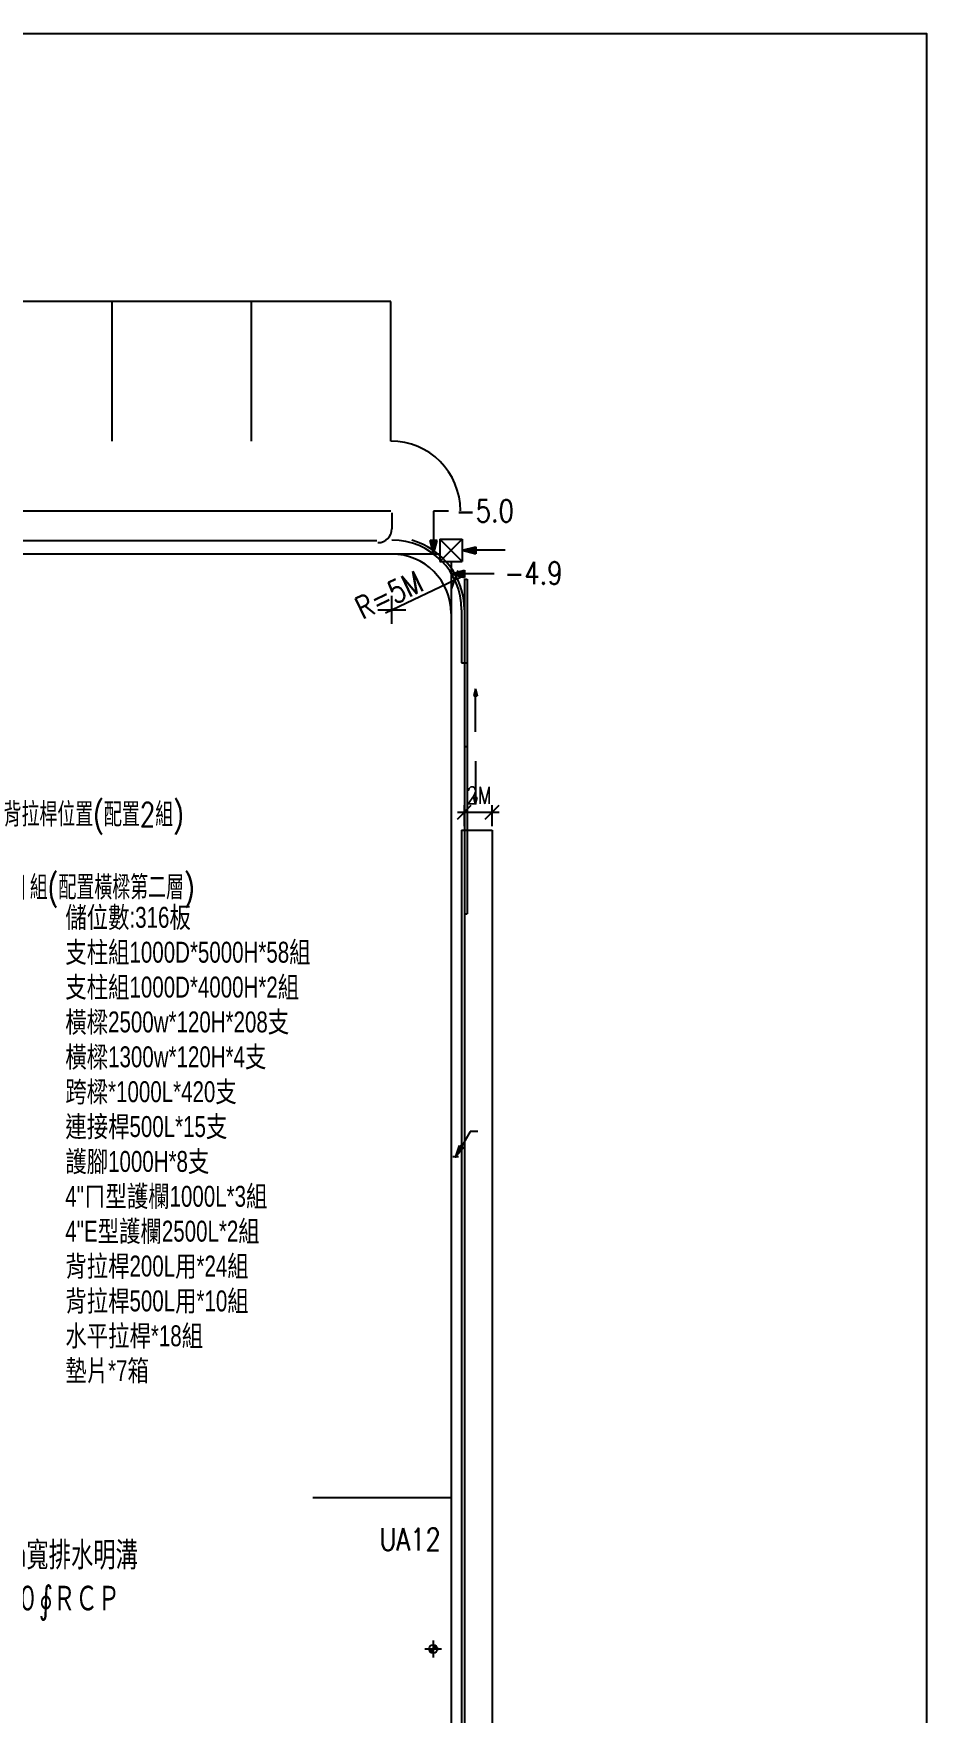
# Model space of a CAD drawing. Extents: x -40736 to 367926, y -65544 to 37405.
# Drawn here: x 361520 to 367926, y -38649 to -26611 of the extents above; entities that cross this region are included whole.
import ezdxf
from ezdxf.enums import TextEntityAlignment as Align

# ---------------------------------------------------------------- set-up
doc = ezdxf.new("R2010")
doc.units = 0
doc.header["$LTSCALE"] = 600
doc.header["$MEASUREMENT"] = 0
doc.layers.get('0').update_dxf_attribs({"linetype": 'CONTINUOUS'})
doc.layers.get('DEFPOINTS').update_dxf_attribs({"linetype": 'CONTINUOUS'})
doc.layers.add('底圖', color=253, linetype='CONTINUOUS')
doc.styles.get("Standard").update_dxf_attribs({"font": 'txt.shx', "width": 0.75, "bigfont": 'chineset.shx'})
doc.styles.add('SUNG', font='txt.shx', dxfattribs={"width": 0.8, "bigfont": 'chineset.shx'})
doc.dimstyles.new('SLASH', dxfattribs={"dimtxt": 160, "dimasz": 0, "dimexe": 50, "dimexo": 0, "dimgap": 0, "dimtad": 1, "dimdec": 0, "dimzin": 0, "dimdsep": 46, "dimtxsty": 'SUNG', "dimblk": 'DOT', "dimtsz": 50, "dimcen": 50, "dimdle": 50, "dimclrd": 256, "dimclre": 256, "dimclrt": 4, "dimadec": 0, "dimazin": 0, "dimtfac": 1, "dimtdec": 0, "dimtmove": 2, "dimatfit": 3, "dimldrblk": 'DOT', "dimfxl": 0, "dimtolj": 1, "dimtzin": 0, "dimarcsym": 0})

# ---------------------------------------------------------------- blocks, each defined once
blk = doc.blocks.new('DOT')
at = {"color": 0}
blk.add_line((-1, 0), (1, 0), dxfattribs=at)
at = {"color": 0, "const_width": 0.5}
blk.add_lwpolyline([(-0.25, 0, 1), (0.25, 0, 1)], format="xyb", close=True, dxfattribs=at)
blk = doc.blocks.new('*D594')
at = {"layer": 'DEFPOINTS', "color": 0}
for p in [(364811, -32193), (364611, -32294), (364811, -32294)]:
    blk.add_point(p, dxfattribs=at)
at = {"layer": '底圖', "lineweight": -2}
for p, q in [((364561, -32243), (364661, -32143)), ((364561, -32193), (364861, -32193)), ((364611, -32294), (364611, -32143)), ((364761, -32243), (364861, -32143)), ((364811, -32294), (364811, -32143))]:
    blk.add_line(p, q, dxfattribs=at)
at = {"layer": '底圖', "color": 4, "insert": (364716, -32073), "char_height": 120, "attachment_point": 5, "style": 'SUNG'}
blk.add_mtext('\\A1;2M', dxfattribs=at)
blk = doc.blocks.new('*D597')
at = {"layer": 'DEFPOINTS', "color": 0}
for p in [(364542, -30528), (364091, -30743)]:
    blk.add_point(p, dxfattribs=at)
at = {"layer": '底圖', "lineweight": -2}
for p, q in [((364046, -30765), (364588, -30506)), ((364519, -30594), (364566, -30461))]:
    blk.add_line(p, q, dxfattribs=at)
at = {"layer": '底圖', "color": 4, "insert": (364070, -30635), "char_height": 160, "attachment_point": 5, "rotation": 25.5362, "style": 'SUNG'}
blk.add_mtext('\\A1;R=5M', dxfattribs=at)

msp = doc.modelspace()

# ---------------------------------------------------------------- linework, layer by layer
msp.add_lwpolyline([(324704.44569, -26610.60172), (367926.3973, -26610.60172), (367926.3973, -65543.50649), (324704.44569, -65543.50649)], close=True)
at = {"layer": '底圖', "color": 253}
for p, q in [((364083.13462, -28532.4298), (361083.13462, -28532.4298)), ((362083.13462, -29532.4298), (362083.13462, -28532.4298)), ((363083.13462, -29532.4298), (363083.13462, -28532.4298)), ((364083.13462, -29532.4298), (364083.13462, -28532.4298)), ((361083.13462, -30032.4298), (364083.13462, -30032.4298)), ((364091.29137, -30047.89984), (364091.29137, -30160.89984)), ((364497.43504, -30035.1337), (364390.71506, -30035.1337)), ((364390.71506, -30035.1337), (364390.71506, -30343.32065)), ((361183.13462, -30245.4298), (363983.13462, -30245.4298)), ((364390.71506, -30343.32065), (364364.83316, -30246.72806)), ((364416.59696, -30246.72806), (364364.83316, -30246.72806)), ((364390.71506, -30343.32065), (364416.59696, -30246.72806)), ((364436.29137, -30235.99265), (364596.29137, -30235.99265)), ((364436.29137, -30235.99265), (364436.29137, -30395.99265)), ((364596.29137, -30395.99265), (364436.29137, -30235.99265)), ((364436.29137, -30395.99265), (364596.29137, -30235.99265)), ((364596.29137, -30235.99265), (364596.29137, -30395.99265)), ((364596.29137, -30315.99265), (364692.88395, -30290.11075)), ((364596.29137, -30315.99265), (364692.88395, -30341.87456)), ((364904.47831, -30315.99265), (364596.29137, -30315.99265)), ((364692.88395, -30290.11075), (364692.88395, -30341.87456)), ((364436.29137, -30343.32065), (360647.90038, -30343.32065)), ((364436.29137, -30395.99265), (364596.29137, -30395.99265)), ((364516.29137, -30395.99265), (364516.29137, -44844.03238)), ((364516.29137, -30485.27367), (364612.88395, -30459.39177)), ((364516.29137, -30485.27367), (364612.88395, -30511.15558)), ((364824.47831, -30485.27367), (364516.29137, -30485.27367)), ((364611.29137, -30523.31715), (364611.29137, -31123.31715)), ((364611.29137, -30523.31715), (364631.29137, -30523.31715)), ((364612.88395, -30459.39177), (364612.88395, -30511.15558)), ((364631.29137, -30523.31715), (364631.29137, -31123.31715)), ((364091.29137, -30843.32065), (364091.29137, -30643.32065)), ((363991.29137, -30743.32065), (364191.29137, -30743.32065)), ((364591.29137, -30743.32065), (364591.29137, -31123.31715)), ((364611.29137, -30743.32065), (364611.29137, -44043.31715)), ((364591.29137, -31123.31715), (364631.29137, -31123.31715)), ((364631.29137, -31123.31715), (364631.29137, -31723.31715)), ((364691.22695, -31310.41072), (364678.286, -31358.70701)), ((364678.286, -31358.70701), (364704.1679, -31358.70701)), ((364691.22695, -31618.59766), (364691.22695, -31310.41072)), ((364691.22695, -31310.41072), (364704.1679, -31358.70701)), ((364611.29137, -31723.31715), (364631.29137, -31723.31715)), ((364631.29137, -31723.31715), (364631.29137, -32323.31715)), ((364691.22695, -31828.03663), (364691.22695, -32136.22357)), ((364691.22695, -32136.22357), (364678.286, -32087.92728)), ((364678.286, -32087.92728), (364704.1679, -32087.92728)), ((364691.22695, -32136.22357), (364704.1679, -32087.92728)), ((364591.29137, -32323.31715), (364591.29137, -43643.31715)), ((364591.29137, -32323.31715), (364631.29137, -32323.31715)), ((364611.29137, -32323.31715), (364631.29137, -32323.31715)), ((364611.29137, -32323.31715), (364811.29137, -32323.31715)), ((364631.29137, -32323.31715), (364631.29137, -32923.31715)), ((364811.29137, -32323.31715), (364811.29137, -44043.31715)), ((364611.29137, -32923.31715), (364631.29137, -32923.31715)), ((364652.66853, -34484.22587), (364549.27014, -34663.31715)), ((364708.86427, -34484.22587), (364652.66853, -34484.22587)), ((364549.27014, -34663.31715), (364575.18662, -34583.46296)), ((364549.27014, -34663.31715), (364605.46765, -34600.94572)), ((364549.27014, -34663.31715), (364605.46765, -34600.94572)), ((364575.18662, -34583.46296), (364605.46765, -34600.94572)), ((363523.07273, -37107.85312), (364516.29137, -37107.85312)), ((364387.77799, -38134.12054), (364387.77799, -38254.12054)), ((364327.77799, -38194.12054), (364447.77799, -38194.12054)), ((364383.77799, -38198.12054), (364362.08752, -38198.12054)), ((364379.77799, -38202.12054), (364367.28409, -38202.12054)), ((364379.77799, -38214.61444), (364379.77799, -38202.12054)), ((364383.77799, -38219.81101), (364383.77799, -38198.12054)), ((364391.77799, -38190.12054), (364391.77799, -38168.43007)), ((364413.46845, -38190.12054), (364391.77799, -38190.12054)), ((364395.77799, -38186.12054), (364395.77799, -38173.62664)), ((364408.27189, -38186.12054), (364395.77799, -38186.12054))]:
    msp.add_line(p, q, dxfattribs=at)
for points in [[(364374.36158, -38206.12054), (364375.77799, -38206.12054), (364375.77799, -38207.53695)], [(364401.19439, -38182.12054), (364399.77799, -38182.12054), (364399.77799, -38180.70413)]]:
    msp.add_lwpolyline(points, dxfattribs=at)
msp.add_circle((364387.77799, -38194.12054), 30, dxfattribs=at)
for centre, radius, start, end in [((364083.13462, -30032.4298), 500, 0, 90), ((363991.29137, -30160.89984), 100, 270, 0), ((364091.29137, -30743.32065), 500, 0, 90), ((364091.29137, -30743.32065), 520, 0, 74.057631395), ((364091.29137, -30768.32065), 425, 0, 90), ((364387.77799, -38194.12054), 26, 188.849881, 261.150125001), ((364387.77799, -38194.12054), 22, 201.323692, 248.676314001), ((364387.77799, -38194.12054), 18, 221.810311, 228.189681), ((364387.77799, -38194.12054), 26, 8.849883, 81.15012), ((364387.77799, -38194.12054), 22, 21.323687, 68.676316), ((364387.77799, -38194.12054), 18, 41.810317, 48.189686)]:
    msp.add_arc(centre, radius, start, end, dxfattribs=at)
for points in [[(364416.59696, -30246.72806), (364364.83316, -30246.72806), (364390.71506, -30343.32065)], [(364692.88395, -30290.11075), (364692.88395, -30341.87456), (364596.29137, -30315.99265)], [(364612.88395, -30459.39177), (364612.88395, -30511.15558), (364516.29137, -30485.27367)], [(364678.286, -31358.70701), (364704.1679, -31358.70701), (364691.22695, -31310.41072)], [(364678.286, -32087.92728), (364704.1679, -32087.92728), (364691.22695, -32136.22357)], [(364549.27014, -34663.31715), (364575.18662, -34583.46296), (364605.46765, -34600.94572)]]:
    msp.add_solid(points, dxfattribs=at)

# ---------------------------------------------------------------- block references
at = {"layer": '底圖', "color": 253, "xscale": 20, "yscale": 20, "zscale": 20}
msp.add_blockref('DOT', (364549.27014, -34663.31715), dxfattribs=at)

# ---------------------------------------------------------------- texts
at = {"color": 0, "width": 0.75}
for s, p in [('背拉桿位置(配置2組)', (361952.05398, -32296.58912)), ('水平拉桿1組(配置橫樑第二層)', (361772.73787, -32819.54452))]:
    msp.add_text(s, height=171.5, dxfattribs=at).set_placement(p, align=Align.CENTER)
at = {"color": 1, "insert": (361748.20706, -32872.74421), "char_height": 200, "attachment_point": 1}
msp.add_mtext('{\\fPMingLiU|b0|i0|c136|p18;\\H0.75x;儲位數:316板\\P支柱組1000D*5000H*58組\\P支柱組1000D*4000H*2組\\P橫樑2500w*120H*208支\\P橫樑1300w*120H*4支\\P跨樑*1000L*420支\\P連接桿500L*15支\\P護腳1000H*8支\\P4"ㄇ型護欄1000L*3組\\P4"E型護欄2500L*2組\\P背拉桿200L用*24組\\P背拉桿500L用*10組\\P水平拉桿*18組\\P墊片*7箱}', dxfattribs=at)
at = {"layer": '底圖', "color": 253, "style": 'SUNG', "width": 0.8}
for s, height, p in [('-5.0', 160, (364549.75846, -30112.93458)), ('-4.9', 160, (364898.63261, -30559.20481)), ('４０ｃｍ寬排水明溝', 200, (360828.6199, -37624.20087)), ('UA12', 160, (364002.94587, -37488.00659)), ('預埋６０∮ＲＣＰ', 200, (360917.64596, -37936.18881))]:
    msp.add_text(s, height=height, dxfattribs=at).set_placement(p)

# ---------------------------------------------------------------- dimensions: what is measured, and where the dimension line sits
at = {"layer": '底圖', "color": 253}
dim = msp.add_radius_dim(center=(364091.29137, -30743.32065), mpoint=(364542.44795, -30527.78007), text='R=5M', dimstyle='SLASH', dxfattribs=at)
dim.commit()
dim.dimension.update_dxf_attribs({"geometry": '*D597', "text_midpoint": (364069.81081, -30634.56513), "dimtype": 164})
dim = msp.add_linear_dim(base=(364811.29137, -32193.36851), p1=(364611.29137, -32294.23392), p2=(364811.29137, -32294.23392), text='2M', dimstyle='SLASH', override={"dimtxt": 120}, dxfattribs=at)
dim.commit()
dim.dimension.update_dxf_attribs({"geometry": '*D594', "text_midpoint": (364715.99678, -32073.36851), "dimtype": 160})

doc.saveas('drawing.dxf')
